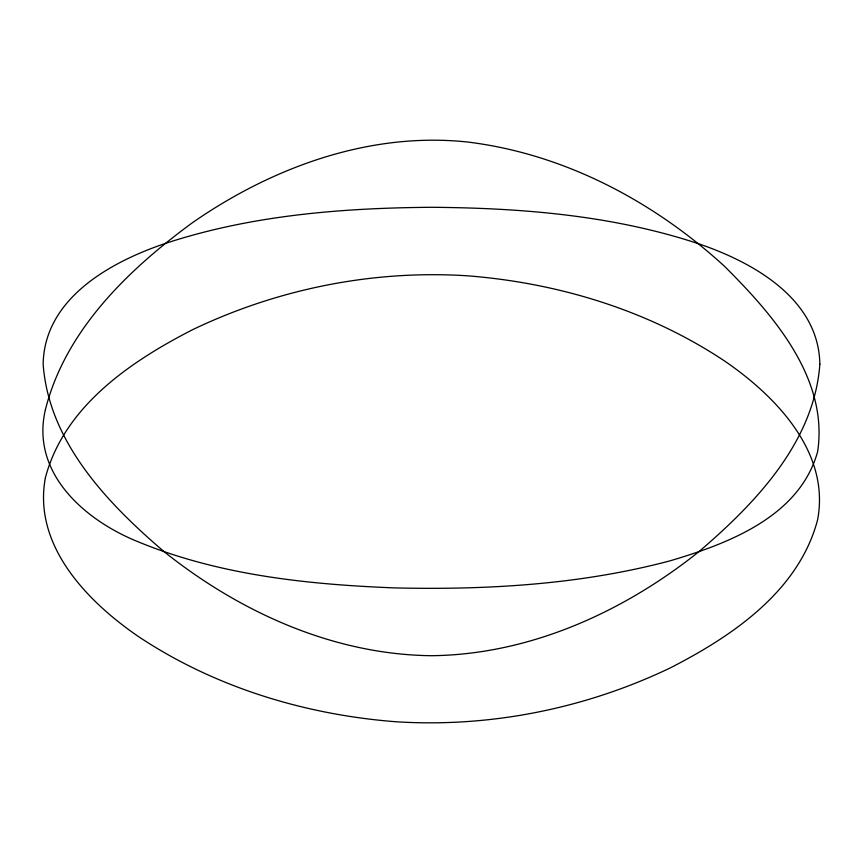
<?xml version="1.0" encoding="UTF-8"?>
<svg xmlns="http://www.w3.org/2000/svg" width="863" height="863" viewBox="0 0 863 863"><rect width="100%" height="100%" fill="white"/><g stroke="black" fill="none" stroke-linecap="round" stroke-linejoin="round"><path stroke-width="1.29" d="M45.383 409.752C30.453 473.388 85.2 520.54 138.393 541.888C219.536 575.308 308.177 584.521 395.135 587.919C487.347 590.001 580.637 584.618 670.098 560.821C728.523 543.507 799.505 516.635 817.617 451.737C828.739 378.091 772.978 314.65 724.607 266.387C653.604 201.349 564.165 153.873 467.865 142.061C369.957 131.478 272.557 167.206 192.902 222.374C128.576 269.439 65.448 329.925 45.383 409.752M819.85 364.24C814.154 442.395 755.071 503.679 698.491 552.018C622.849 612.288 529.397 654.618 431.5 655.707C333.603 654.618 240.151 612.288 164.509 552.018C107.929 503.679 48.846 442.395 43.15 364.24C44.207 298.781 109.925 262.276 164.509 243.722C250.356 215.286 341.565 207.972 431.5 207.293C521.435 207.972 612.644 215.286 698.491 243.722C753.075 262.276 818.793 298.781 819.85 364.24M45.383 477.768C32.686 545.34 87.228 601.446 138.393 636.516C214.412 687.131 304.466 714.542 395.135 721.695C489.407 727.865 584.952 708.75 670.098 667.994C732.277 636.182 798.847 591.198 817.617 519.753C830.314 452.19 775.772 396.085 724.607 361.014C648.588 310.4 558.534 282.988 467.865 275.836C373.593 269.655 278.048 288.781 192.902 329.537C130.723 361.349 64.153 406.333 45.383 477.768"/></g></svg>
